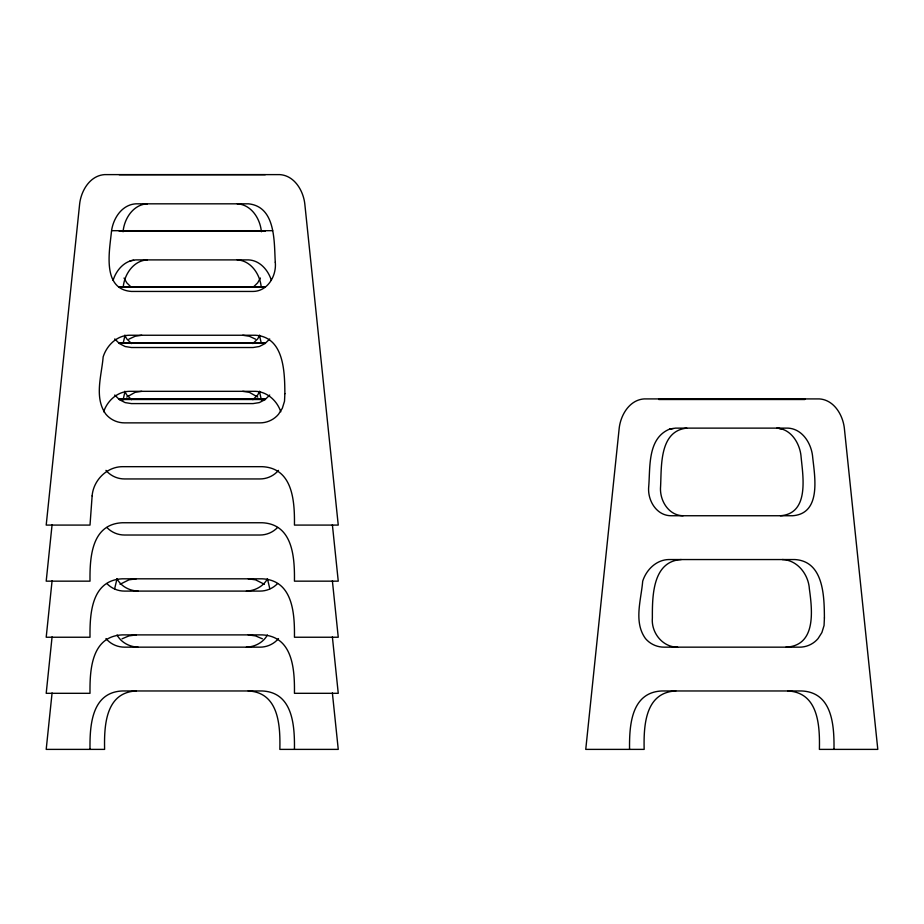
<?xml version="1.0" encoding="UTF-8"?>
<svg xmlns="http://www.w3.org/2000/svg" width="924" height="924" viewBox="0 0 924 924"><rect width="100%" height="100%" fill="white"/><g stroke="black" fill="none" stroke-linecap="round" stroke-linejoin="round"><path stroke-width="1.39" d="M90.009 749.387C89.732 725.767 91.464 692.388 122.257 690.967L262.197 690.967C292.989 692.388 294.733 725.767 294.444 749.387M629.556 749.387C629.267 725.767 631.011 692.388 661.803 690.967L801.743 690.967C832.536 692.388 834.268 725.767 833.991 749.387M52.079 524.716L46.2 581.161L90.009 581.161C89.732 557.553 91.464 524.162 122.257 522.753L262.197 522.753C292.989 524.162 294.733 557.553 294.444 581.161L338.253 581.161L332.374 524.716M52.079 580.792L46.2 637.237L90.009 637.237C89.732 613.628 91.464 580.237 122.257 578.817L262.197 578.817C292.989 580.237 294.733 613.628 294.444 637.237L338.253 637.237L332.374 580.792M52.079 636.867L46.2 693.312L90.009 693.312C89.732 669.704 91.464 636.313 122.257 634.892L262.197 634.892C292.989 636.313 294.733 669.704 294.444 693.312L338.253 693.312L332.374 636.867M52.079 692.942L46.2 749.387L104.608 749.387C104.089 725.871 105.428 692.388 136.255 690.967M123.077 231.774C124.139 218.815 133.125 204.562 147.205 203.823L144.941 204.204M123.285 286.579C124.59 274.035 133.645 260.591 147.205 259.898M123.285 342.654L125.029 335.273M123.077 399.988L125.029 391.349M114.645 588.75L116.99 578.84M113.098 280.365C116.216 270.143 124.636 260.372 135.944 259.898L248.51 259.898C259.817 260.372 268.237 270.143 271.356 280.365M103.661 411.792C107.288 400.866 117.221 391.649 129.106 391.326L255.359 391.326C267.232 391.649 277.165 400.866 280.792 411.792M260.418 278.043L257.634 282.883L253.823 286.602M259.713 335.331L257.634 338.958L252.864 343.601M259.713 391.406L257.634 395.033L252.864 399.676M267.394 578.909C263.294 586.463 254.828 590.829 246.385 591.094M267.394 634.984C263.294 642.538 254.828 646.904 246.385 647.158M269.716 338.958L264.992 343.601L259.321 346.523L253.072 347.516L131.381 347.516L125.144 346.523L119.462 343.601L114.749 338.958M269.716 395.033L264.992 399.676L259.321 402.598L253.072 403.592L131.381 403.592L125.144 402.598L119.462 399.676L114.749 395.033M126.692 397.089L135.147 392.319L141.73 391.326M120.028 584.28L128.956 579.822L136.255 578.817M669.611 429.117C647.343 438.322 650.334 467.174 648.717 486.532C647.32 499.988 656.213 515.569 670.928 515.742L792.619 515.742C821.771 513.559 814.702 476.276 812.693 457.322C811.653 443.947 802.69 428.921 788.056 428.124L675.49 428.124L669.611 429.117L673.226 428.505M128.898 339.166L135.147 336.244L141.73 335.25M122.049 638.807L128.956 635.897L136.255 634.892M686.751 428.124C659.043 431.034 661.642 466.863 660.579 486.532C659.343 500.046 668.364 515.546 683.102 515.742M130.065 260.891L133.68 260.279M780.445 515.742C809.551 513.594 802.979 476.414 801.131 457.322C800.253 443.982 791.406 428.909 776.795 428.124M681.265 559.551C652.263 561.261 652.321 596.892 652.367 617.96C651.05 632.536 662.473 647.297 677.615 647.158M785.92 647.158C816.701 645.807 812.219 609.771 809.355 588.75C808.442 574.416 797.424 559.956 782.27 559.551M675.791 690.967C644.975 692.388 643.635 725.871 644.155 749.387L585.747 749.387L619.207 428.124C620.743 414.853 629.567 399.884 644.155 398.914L819.392 398.914C833.979 399.884 842.804 414.853 844.34 428.124L877.8 749.387L819.392 749.387C819.911 725.871 818.572 692.388 787.745 690.967M119.196 174.705L265.292 174.671M111.792 230.688L272.661 230.688M119.219 231.277L265.246 231.277M119.034 286.763L265.419 286.763M119.208 286.902L264.945 286.902M119.034 342.839L265.419 342.839M119.196 342.931L265.269 342.931M658.673 398.937L804.873 398.937M119.219 399.503L265.246 399.503M658.754 399.503L804.781 399.503M248.21 578.817L255.498 579.822L264.426 584.28M248.21 634.892L255.498 635.897L262.404 638.807M248.21 690.967C279.025 692.388 280.365 725.871 279.845 749.387L338.253 749.387L332.374 692.942M138.08 591.094C129.626 590.829 121.16 586.463 117.059 578.909M138.08 647.158C129.626 646.904 121.16 642.538 117.059 634.984M242.735 335.25L249.307 336.244L255.555 339.166M242.735 391.326L249.307 392.319L257.761 397.089M237.249 203.823C251.328 204.562 260.314 218.815 261.377 231.774M237.249 259.898C250.808 260.591 259.875 274.035 261.169 286.579M779.059 428.505L782.674 429.117M130.63 286.602L126.831 282.883L124.047 278.043M131.589 343.601L126.831 338.958L124.74 335.331M131.589 399.676L126.831 395.033L124.74 391.406M267.463 578.84L269.808 588.75M259.436 335.273L261.169 342.654M259.436 391.349L261.377 399.988M105.96 470.374A24.232 24.116 0 0 0 124.544 478.944L259.921 478.944A24.232 24.105 0 0 0 278.494 470.385M106.895 527.5A24.232 24.116 0 0 0 124.544 535.019L259.921 535.019A24.232 24.105 0 0 0 277.558 527.5M106.895 583.575A24.232 24.116 0 0 0 124.544 591.094L259.921 591.094A24.232 24.105 0 0 0 277.558 583.575M105.96 638.6A24.232 24.116 0 0 0 124.544 647.158L259.921 647.158A24.232 24.105 0 0 0 278.494 638.611M275.283 262.231C276.68 275.687 267.787 291.279 253.072 291.441L131.381 291.441C102.229 289.27 109.298 251.975 111.307 233.033C112.347 219.646 121.31 204.631 135.944 203.823L248.51 203.823C276.207 206.733 274.024 242.458 275.283 262.231M284.869 393.659L284.511 401.212L282.34 408.258L278.494 414.31A24.232 24.105 0 0 1 259.921 422.869L124.544 422.869A24.232 24.116 0 0 1 105.96 414.31C93.878 397.713 101.64 375.56 103.153 356.895C106.734 345.53 116.701 335.551 129.106 335.25L255.359 335.25C284.338 336.96 284.696 372.488 284.869 393.659M824.404 617.96L824.058 625.513L821.886 632.559L818.04 638.611A24.232 24.105 0 0 1 799.456 647.17L664.079 647.158A24.232 24.116 0 0 1 645.506 638.6C633.425 622.014 641.187 599.849 642.688 581.196C646.28 569.831 656.248 559.852 668.641 559.551L794.894 559.551C823.885 561.261 824.243 596.789 824.404 617.96M92.134 495.876L90.009 525.086L46.2 525.086L79.66 203.823C81.197 190.552 90.021 175.583 104.608 174.613L279.845 174.613C294.433 175.583 303.257 190.552 304.793 203.823L338.253 525.086L294.444 525.086C294.733 501.478 292.989 468.087 262.197 466.678L122.257 466.678C106.572 466.863 93.347 480.503 92.134 495.876M265.419 398.914L119.034 398.914L265.327 398.937"/></g></svg>
